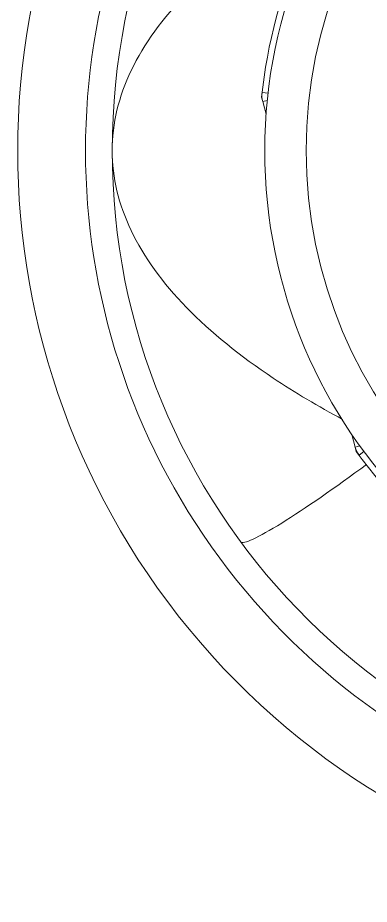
# Model space of a CAD drawing. Header units: inches. Extents: x 32 to 51.7, y 18.3 to 41.9.
# Drawn here: x 35.38894 to 35.40067, y 27.85021 to 27.8798 of the extents above; entities that cross this region are included whole.
import ezdxf

# ---------------------------------------------------------------- set-up
doc = ezdxf.new("R2010")
doc.units = ezdxf.units.IN
doc.header["$MEASUREMENT"] = 0
doc.layers.add('FURNITURE F 1 100', color=253, linetype='Continuous', lineweight=13)

msp = doc.modelspace()

# ---------------------------------------------------------------- linework, layer by layer
at = {"layer": 'FURNITURE F 1 100'}
for p, q in [((35.39711679604234, 27.87700074010284), (35.39707782744308, 27.87714635253858)), ((35.39729524733839, 27.8772770056007), (35.39709460430613, 27.87729985212079)), ((35.39711679604234, 27.87700074010284), (35.39727012886279, 27.87704177482008)), ((35.39723024399673, 27.87657682357619), (35.39711679604234, 27.87700074010284)), ((35.40020213591625, 27.86547187144104), (35.40008868796185, 27.86589578796768)), ((35.40020213591625, 27.86547187144104), (35.40035546873669, 27.86551290615828)), ((35.40024110451459, 27.86532625900416), (35.40020213591625, 27.86547187144104)), ((35.40033230664331, 27.86520165661134), (35.40049471941138, 27.8653216636221))]:
    msp.add_line(p, q, dxfattribs=at)
for radius in [0.0169002236195937, 0.01552095860103648]:
    msp.add_circle((35.4140869643622, 27.87536499153564), radius, dxfattribs=at)
for centre, radius, start, end in [((35.4140869643622, 27.87536499153564), 0.02515023998424043, 57.74811092695322, 302.2519100033476), ((35.4140869643622, 27.87536499153564), 0.02288671838565883, 70.61951479149987, 289.3804704315131), ((35.41409733796873, 27.87536499153564), 0.02200645998621045, 91.93678879650807, 268.0632318889938), ((35.4140869643622, 27.87536499153564), 0.01710216318928354, 155.9434250397929, 174.0212052556527), ((35.39789424477995, 27.87720879985793), 0.0008048076794956938, 173.5039088401494, 194.9823266811086), ((35.40097958465385, 27.86567993119613), 0.0008048076794956975, 194.9823266811086, 216.4607445218434), ((35.4140869643622, 27.87536499153564), 0.01710216318928355, 215.9434250407584, 234.0212309701935)]:
    msp.add_arc(centre, radius, start, end, dxfattribs=at)
for points, knots in [([(35.39977533195243, 27.88433185709844), (35.3989829388408, 27.88390711508985), (35.39821102011111, 27.88345170287923), (35.39638483428344, 27.88223665947178), (35.39538033927666, 27.88142912163105), (35.3937789413737, 27.87978487236112), (35.39314849003377, 27.87891994104459), (35.39230664449379, 27.8771619606441), (35.39209087798254, 27.87626689860324), (35.39209087798254, 27.87536499153564)], [0.08529418311261305, 0.08529418311261305, 0.08529418311261305, 0.08529418311261305, 0.2499999999999999, 0.2499999999999999, 0.4999999999999999, 0.4999999999999999, 0.7499999999999999, 0.7499999999999999, 1, 1, 1, 1]), ([(35.39209087798254, 27.87536499153564), (35.39209087798254, 27.87446382686901), (35.39230213789206, 27.8735804292214), (35.39314456851817, 27.87181526498669), (35.39376798456551, 27.87095685335951), (35.39538583067561, 27.86929473210942), (35.39637173172441, 27.86850357477349), (35.39819174723534, 27.86729010985389), (35.39897784628347, 27.86682625128967), (35.39978138904526, 27.86639538942971)], [0, 0, 0, 0, 0.25, 0.25, 0.5, 0.5, 0.75, 0.75, 0.9155368201987205, 0.9155368201987205, 0.9155368201987205, 0.9155368201987205]), ([(35.39637949032722, 27.86231270606297), (35.3964549833142, 27.86221022797665), (35.39695980297593, 27.86244341296308), (35.39851611908371, 27.86341185391573), (35.39954458942493, 27.86412520996007), (35.40058144808127, 27.86489131337223)], [0, 0, 0, 0, 0.5, 0.5, 0.9850654121323671, 0.9850654121323671, 0.9850654121323671, 0.9850654121323671])]:
    msp.add_open_spline(points, degree=3, knots=knots, dxfattribs=at)

doc.saveas('drawing.dxf')
